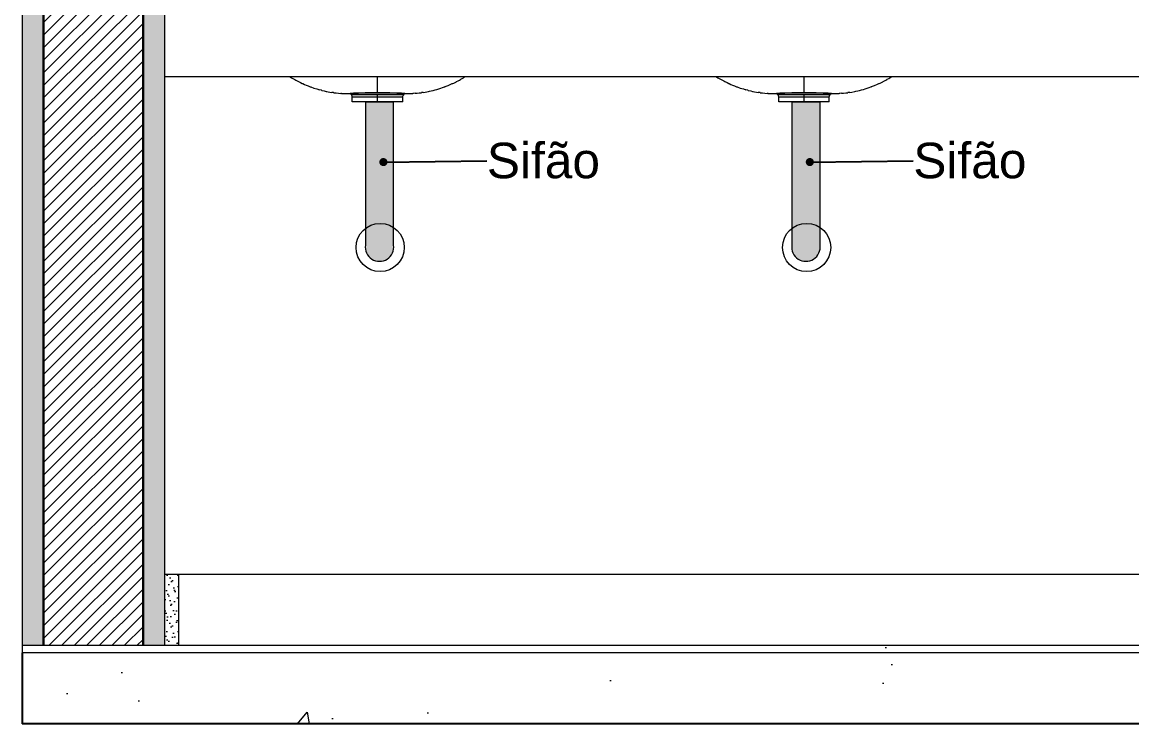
# Model space of a CAD drawing. Header units: metres. Extents: x -1.9 to 95.3, y -2.2 to 2.5.
# Drawn here: x 2.755 to 4.316, y -2.225 to -1.238 of the extents above; entities that cross this region are included whole.
import ezdxf

# ---------------------------------------------------------------- set-up
doc = ezdxf.new("R2010")
doc.units = ezdxf.units.M
doc.header["$MEASUREMENT"] = 0
for name, color, linetype, lineweight, true_color in [('0_Caneta_No__19', 7, 'Continuous', 0, 0xe9e9e9), ('COTAS CORTE_Caneta_No__25', 7, 'Continuous', 13, 0x982312), ('LAJES.EST_Caneta_No__254', 7, 'Continuous', 0, 0xd1c9ad), ('LAJES.EST_Caneta_No__97', 7, 'Continuous', 13, 0x6b6b6b), ('LOUCAS-METAIS.ARQ_Caneta_No__13', 7, 'Continuous', 0, 0xaaaaaa), ('LOUCAS-METAIS.ARQ_Caneta_No__96', 7, 'Continuous', 0, 0xb6b6b6), ('NOTAS-EXECUTIVO.ARQ_Caneta_No__96', 7, 'Continuous', 0, 0xb6b6b6), ('PISO - Rodapé_Caneta_No__97', 7, 'Continuous', 13, 0x6b6b6b)]:
    doc.layers.add(name, color=color, linetype=linetype, lineweight=lineweight, true_color=true_color)
for name, color, linetype, lineweight in [('0_Caneta_No__5', 7, 'Continuous', 20), ('LAJES.EST_Caneta_No__4', 7, 'Continuous', 25), ('LAJES.EST_Caneta_No__7', 7, 'Continuous', 13), ('NOTAS-EXECUTIVO.ARQ_Caneta_No__1', 7, 'Continuous', 40), ('NOTAS-EXECUTIVO.ARQ_Caneta_No__241', 7, 'Continuous', 13), ('PAREDE CONSTRUIR_Caneta_No__241', 7, 'Continuous', 13), ('PAREDE CONSTRUIR_Caneta_No__3', 7, 'Continuous', 30), ('PISO - Rodapé_Caneta_No__11', 7, 'Continuous', 5)]:
    doc.layers.add(name, color=color, linetype=linetype, lineweight=lineweight)
doc.layers.add('COTAS CORTE', color=7, linetype='Continuous')
doc.layers.add('PAREDE CONSTRUIR', color=7, linetype='Continuous')
doc.styles.add('GENERATED_STYLE_1', font='arial.ttf')
doc.dimstyles.new('GENERATED_STYLE__2', dxfattribs={"dimtxt": 0.05, "dimasz": 0.02375, "dimexe": 0.18, "dimexo": 0.267183, "dimgap": 0, "dimtad": 1, "dimzin": 0, "dimdsep": 46, "dimtxsty": 'GENERATED_STYLE_1', "dimblk": 'ARROWHEAD_11', "dimblk1": 'ARROWHEAD_11', "dimblk2": 'ARROWHEAD_11', "dimcen": 0.09, "dimclrd": 256, "dimclre": 256, "dimclrt": 256, "dimadec": 0, "dimazin": 0, "dimtfac": 1, "dimtdec": 4, "dimtmove": 0, "dimatfit": 3, "dimfxl": 0, "dimtolj": 1, "dimtzin": 0, "dimarcsym": 0})
doc.dimstyles.new('GENERATED_STYLE__6', dxfattribs={"dimtxt": 0.18, "dimasz": 0.0228, "dimexe": 0.18, "dimexo": 0.0625, "dimgap": 0, "dimtad": 0, "dimtih": 1, "dimtoh": 1, "dimdec": 4, "dimzin": 0, "dimdsep": 46, "dimcen": 0.09, "dimadec": 0, "dimazin": 0, "dimtfac": 1, "dimtdec": 4, "dimtmove": 0, "dimatfit": 3, "dimldrblk": 'ARROWHEAD_11', "dimfxl": 0, "dimtolj": 1, "dimtzin": 0, "dimarcsym": 0})
pattern_1 = [(45, (59.55568, -1.615), (-0.159099, 0.159099), [0, -0.15, 0, -0.225]), (110, (60.05568, -1.615), (0.2114308, 0.0769545), [0, -0.11, 0, -0.19])]
pattern_2 = [(50, (59.5557, -2.115), (-0.546554, 0.0478173), [0.05715, -0.62865]), (355, (59.5557, -2.115), (-0.10573, 0.5731705), [0.04572, -0.502922]), (100.4514, (59.6012, -2.119), (0.4408237, 0.5253533), [0.04857, -0.534271]), (46.1842, (59.5557, -1.9626), (-0.813237, 0.126127), [0.085725, -0.942975]), (96.6356, (59.62345, -1.9731), (0.712212, 0.742278), [0.072855, -0.801407]), (351.1842, (59.5557, -1.9626), (0.712212, 0.742278), [0.06858, -0.754379]), (21, (59.6319, -2.0007), (-0.454843, 0.3067956), [0.05715, -0.62865]), (326, (59.6319, -2.0007), (0.185406, 0.552564), [0.04572, -0.50292]), (71.4514, (59.6698, -2.02627), (0.6402493, 0.2457683), [0.04857, -0.53427]), (37.5, (59.55568, -2.115), (0.0092658, 0.2536651), [0, -0.496824, 0, -0.51054, 0, -0.504825]), (7.5, (59.55568, -2.115), (0.200459, 0.3005417), [0, -0.291084, 0, -0.485394, 0, -0.192405]), (327.5, (59.38575, -2.115), (-0.4067718, 0.0171862), [0, -0.1905, 0, -0.59436, 0, -0.78867]), (317.5, (59.30955, -2.115), (0.4443875, 0.0762795), [0, -0.24765, 0, -0.394716, 0, -0.56007])]

# ---------------------------------------------------------------- blocks, each defined once
blk = doc.blocks.new('*D27', base_point=(59.5557, -2.115))
at = {"layer": 'COTAS CORTE_Caneta_No__25', "linetype": 'Continuous', "lineweight": 13, "true_color": 0x982312}
for points in [[(5.6655, -1.315), (5.666, -1.3174), (5.6673, -1.3194), (5.6693, -1.3208), (5.6717, -1.3213), (5.6741, -1.3208), (5.6761, -1.3194), (5.6775, -1.3174), (5.678, -1.315), (5.6775, -1.3126), (5.6761, -1.3106), (5.6741, -1.3092), (5.6717, -1.3087), (5.6693, -1.3092), (5.6673, -1.3106), (5.666, -1.3126)], [(5.6655, -2.115), (5.666, -2.1174), (5.6673, -2.1194), (5.6693, -2.1208), (5.6717, -2.1213), (5.6741, -2.1208), (5.6761, -2.1194), (5.6775, -2.1174), (5.678, -2.115), (5.6775, -2.1126), (5.6761, -2.1106), (5.6741, -2.1092), (5.6717, -2.1088), (5.6693, -2.1092), (5.6673, -2.1106), (5.666, -2.1126)]]:
    blk.add_hatch(color=24, dxfattribs=at).paths.add_polyline_path(points)
at = {"layer": 'COTAS CORTE_Caneta_No__25', "color": 24, "linetype": 'Continuous', "lineweight": 13, "true_color": 0x982312}
for p, q in [((5.6655, -1.315), (5.4045, -1.315)), ((5.6717, -2.1088), (5.6717, -1.3213)), ((5.6952, -1.315), (5.678, -1.315)), ((5.6655, -2.115), (5.4045, -2.115)), ((5.6717, -2.1275), (5.6717, -2.1213)), ((5.6952, -2.115), (5.678, -2.115))]:
    blk.add_line(p, q, dxfattribs=at)
for centre in [(5.6717, -1.315), (5.6717, -2.115)]:
    blk.add_circle(centre, 0.00625, dxfattribs=at)
at = {"layer": 'COTAS CORTE_Caneta_No__25', "color": 24, "lineweight": 13, "true_color": 0x982312, "char_height": 0.05, "attachment_point": 7, "rotation": 90, "style": 'GENERATED_STYLE_1'}
for s, insert in [('\\A1;{\\pql;\\fArial|b0|i0|c0|p0;\\W1.000000;0,10}', (5.6617, -1.4547)), ('\\A1;{\\pql;\\fArial|b0|i0|c0|p0;\\W1.000000;0,80}', (5.6617, -1.8485))]:
    blk.add_mtext(s, dxfattribs=dict(at, insert=insert))
blk = doc.blocks.new('ARROWHEAD_11')
at = {"color": 0, "linetype": 'Continuous', "lineweight": 0}
blk.add_line((0, 0), (-1, 0), dxfattribs=at)
at = {"color": 0, "linetype": 'Continuous', "lineweight": 0, "const_width": 0.25, "flags": 128}
blk.add_lwpolyline([(-0.125, 0, 1), (0.125, 0, 1)], format="xyb", close=True, dxfattribs=at)

msp = doc.modelspace()

# ---------------------------------------------------------------- hatches: boundary and pattern name
at = {"layer": '0_Caneta_No__19', "linetype": 'Continuous', "lineweight": 0, "true_color": 0x747474}
for points in [[(3.2777, -1.3508), (3.238, -1.3508), (3.238, -1.5516, 1.153966), (3.2777, -1.5516)], [(3.8777, -1.3508), (3.838, -1.3508), (3.838, -1.5516, 1.153966), (3.8777, -1.5516)]]:
    msp.add_hatch(color=8, dxfattribs=at).paths.add_polyline_path(points)
at = {"layer": 'LAJES.EST_Caneta_No__254', "linetype": 'Continuous', "lineweight": 0, "true_color": 0xd1c9ad}
h = msp.add_hatch(dxfattribs=at)
h.set_pattern_fill('Haie_OD_0002', color=9, style=0, pattern_type=2)
h.set_pattern_definition(pattern_1)
h.paths.add_polyline_path([(2.7551, -2.125), (2.9551, -2.125), (2.9551, -2.115), (2.7551, -2.115)])
h = msp.add_hatch(dxfattribs=at)
h.set_pattern_fill('Haie_OD_0002', color=9, style=0, pattern_type=2)
h.set_pattern_definition(pattern_1)
h.paths.add_polyline_path([(7.0051, -2.115), (2.9551, -2.115), (2.9551, -2.125), (7.0051, -2.125)])
at = {"layer": 'LAJES.EST_Caneta_No__97', "linetype": 'Continuous', "lineweight": 13, "true_color": 0x6b6b6b}
h = msp.add_hatch(dxfattribs=at)
h.set_pattern_fill('AR_CONC_0002', color=251, style=0, pattern_type=2)
h.set_pattern_definition(pattern_2)
h.paths.add_polyline_path([(2.7551, -2.225), (2.9551, -2.225), (2.9551, -2.125), (2.7551, -2.125)])
h = msp.add_hatch(dxfattribs=at)
h.set_pattern_fill('AR_CONC_0002', color=251, style=0, pattern_type=2)
h.set_pattern_definition(pattern_2)
h.paths.add_polyline_path([(2.9551, -2.225), (7.0051, -2.225), (7.0051, -2.125), (2.9551, -2.125)])
at = {"layer": 'PAREDE CONSTRUIR', "linetype": 'Continuous', "lineweight": 0, "true_color": 0xffffff}
for points in [[(2.7551, 0.085), (2.7551, -2.115), (2.7851, -2.115), (2.7851, 0.085)], [(2.9551, 0.085), (2.9251, 0.085), (2.9251, -2.115), (2.9551, -2.115)]]:
    msp.add_hatch(color=7, dxfattribs=at).paths.add_polyline_path(points)
at = {"layer": 'PAREDE CONSTRUIR', "linetype": 'Continuous', "lineweight": 0, "true_color": 0x000000}
h = msp.add_hatch(dxfattribs=at)
h.set_pattern_fill('common_brick_0002', color=18, style=0, pattern_type=2)
h.set_pattern_definition([(45, (59.555678, -2.115), (-0.0088388348, 0.0088388348), [])])
h.paths.add_polyline_path([(2.7851, 0.085), (2.7851, -2.115), (2.9251, -2.115), (2.9251, 0.085)])
at = {"layer": 'PISO - Rodapé_Caneta_No__97', "linetype": 'Continuous', "lineweight": 13, "true_color": 0x6b6b6b}
h = msp.add_hatch(dxfattribs=at)
h.set_pattern_fill('cut_stone_0002', color=251, style=0, pattern_type=2)
h.set_pattern_definition([(45, (59.555678, -2.09), (-0.0079549513, 0.0079549513), [0, -0.0075, 0, -0.01125]), (110, (59.580678, -2.09), (0.010571542, 0.0038477266), [0, -0.0055, 0, -0.0095])])
h.paths.add_polyline_path([(2.9551, -2.015), (2.9551, -2.115), (2.9751, -2.115), (2.9751, -2.015)])

# ---------------------------------------------------------------- linework, layer by layer
at = {"layer": '0_Caneta_No__5', "color": 7, "linetype": 'Continuous', "lineweight": 20, "flags": 128}
for points in [[(3.2777, -1.3508), (3.238, -1.3508), (3.238, -1.5516, 1.153966), (3.2777, -1.5516)], [(3.8777, -1.3508), (3.838, -1.3508), (3.838, -1.5516, 1.153966), (3.8777, -1.5516)]]:
    msp.add_lwpolyline(points, format="xyb", close=True, dxfattribs=at)
at = {"layer": 'LAJES.EST_Caneta_No__4', "color": 7, "linetype": 'Continuous', "lineweight": 25}
for p, q in [((2.7551, -2.125), (2.7551, -2.225)), ((2.9551, -2.225), (2.7551, -2.225)), ((7.0051, -2.225), (2.9551, -2.225))]:
    msp.add_line(p, q, dxfattribs=at)
at = {"layer": 'LAJES.EST_Caneta_No__7', "color": 7, "linetype": 'Continuous', "lineweight": 13}
for p, q in [((2.7551, -2.115), (2.7551, -2.125)), ((2.9751, -2.115), (2.9551, -2.115)), ((7.0051, -2.115), (2.9751, -2.115)), ((2.9551, -2.125), (2.7551, -2.125)), ((7.0051, -2.125), (2.9551, -2.125))]:
    msp.add_line(p, q, dxfattribs=at)
at = {"layer": 'LAJES.EST_Caneta_No__7', "color": 7, "linetype": 'Continuous', "lineweight": 13, "flags": 128}
msp.add_lwpolyline([(2.9551, -2.115), (2.9251, -2.115), (2.7851, -2.115), (2.7551, -2.115)], dxfattribs=at)
at = {"layer": 'LOUCAS-METAIS.ARQ_Caneta_No__13', "color": 253, "linetype": 'Continuous', "lineweight": 0, "true_color": 0xaaaaaa}
for p, q in [((2.9751, -1.315), (2.9551, -1.315)), ((5.3551, -1.315), (2.9751, -1.315))]:
    msp.add_line(p, q, dxfattribs=at)
at = {"layer": 'LOUCAS-METAIS.ARQ_Caneta_No__96', "color": 253, "linetype": 'Continuous', "lineweight": 0, "true_color": 0xb6b6b6}
for p, q in [((3.1322, -1.315), (3.134, -1.3162)), ((3.134, -1.3162), (3.1359, -1.3173)), ((3.1359, -1.3173), (3.1385, -1.3188)), ((3.1385, -1.3188), (3.1387, -1.3189)), ((3.1387, -1.3189), (3.1402, -1.3197)), ((3.1402, -1.3197), (3.1421, -1.3207)), ((3.1421, -1.3207), (3.1439, -1.3217)), ((3.1439, -1.3217), (3.1468, -1.3232)), ((3.1468, -1.3232), (3.1492, -1.3243)), ((3.1492, -1.3243), (3.1498, -1.3246)), ((3.1498, -1.3246), (3.1522, -1.3257)), ((3.1522, -1.3257), (3.1547, -1.3267)), ((3.1547, -1.3267), (3.1574, -1.3278)), ((3.2551, -1.3151), (3.2551, -1.315)), ((3.2551, -1.3165), (3.2551, -1.3151)), ((3.2551, -1.3172), (3.2551, -1.3165)), ((3.2551, -1.3179), (3.2551, -1.3172)), ((3.2551, -1.3192), (3.2551, -1.3179)), ((3.2551, -1.3205), (3.2551, -1.3192)), ((3.2551, -1.3209), (3.2551, -1.3205)), ((3.2551, -1.3221), (3.2551, -1.3209)), ((3.2551, -1.3233), (3.2551, -1.3221)), ((3.2551, -1.3244), (3.2551, -1.3233)), ((3.2551, -1.3255), (3.2551, -1.3244)), ((3.2551, -1.3257), (3.2551, -1.3255)), ((3.2551, -1.3268), (3.2551, -1.3257)), ((3.2551, -1.3276), (3.2551, -1.3268)), ((3.3543, -1.3272), (3.3583, -1.3255)), ((3.3583, -1.3255), (3.3603, -1.3246)), ((3.3603, -1.3246), (3.361, -1.3243)), ((3.361, -1.3243), (3.3623, -1.3237)), ((3.3623, -1.3237), (3.3642, -1.3228)), ((3.3642, -1.3228), (3.3661, -1.3218)), ((3.3661, -1.3218), (3.3663, -1.3217)), ((3.3663, -1.3217), (3.3683, -1.3207)), ((3.3683, -1.3207), (3.3703, -1.3196)), ((3.3703, -1.3196), (3.3717, -1.3188)), ((3.3723, -1.3184), (3.3717, -1.3188)), ((3.3723, -1.3184), (3.3743, -1.3173)), ((3.3743, -1.3173), (3.376, -1.3163)), ((3.376, -1.3163), (3.3776, -1.3152)), ((3.3776, -1.3152), (3.378, -1.315)), ((3.7322, -1.315), (3.734, -1.3162)), ((3.734, -1.3162), (3.7359, -1.3173)), ((3.7359, -1.3173), (3.7385, -1.3188)), ((3.7385, -1.3188), (3.7387, -1.3189)), ((3.7387, -1.3189), (3.7402, -1.3197)), ((3.7402, -1.3197), (3.7421, -1.3207)), ((3.7421, -1.3207), (3.7439, -1.3217)), ((3.7439, -1.3217), (3.7468, -1.3232)), ((3.7468, -1.3232), (3.7492, -1.3243)), ((3.7492, -1.3243), (3.7498, -1.3246)), ((3.7498, -1.3246), (3.7522, -1.3257)), ((3.7522, -1.3257), (3.7547, -1.3267)), ((3.7547, -1.3267), (3.7574, -1.3278)), ((3.8551, -1.3151), (3.8551, -1.315)), ((3.8551, -1.3165), (3.8551, -1.3151)), ((3.8551, -1.3172), (3.8551, -1.3165)), ((3.8551, -1.3179), (3.8551, -1.3172)), ((3.8551, -1.3192), (3.8551, -1.3179)), ((3.8551, -1.3205), (3.8551, -1.3192)), ((3.8551, -1.3209), (3.8551, -1.3205)), ((3.8551, -1.3221), (3.8551, -1.3209)), ((3.8551, -1.3233), (3.8551, -1.3221)), ((3.8551, -1.3244), (3.8551, -1.3233)), ((3.8551, -1.3255), (3.8551, -1.3244)), ((3.8551, -1.3257), (3.8551, -1.3255)), ((3.8551, -1.3268), (3.8551, -1.3257)), ((3.8551, -1.3276), (3.8551, -1.3268)), ((3.9543, -1.3272), (3.9583, -1.3255)), ((3.9583, -1.3255), (3.9603, -1.3246)), ((3.9603, -1.3246), (3.961, -1.3243)), ((3.961, -1.3243), (3.9623, -1.3237)), ((3.9623, -1.3237), (3.9642, -1.3228)), ((3.9642, -1.3228), (3.9661, -1.3218)), ((3.9661, -1.3218), (3.9663, -1.3217)), ((3.9663, -1.3217), (3.9683, -1.3207)), ((3.9683, -1.3207), (3.9703, -1.3196)), ((3.9703, -1.3196), (3.9717, -1.3188)), ((3.9723, -1.3184), (3.9717, -1.3188)), ((3.9723, -1.3184), (3.9743, -1.3173)), ((3.9743, -1.3173), (3.976, -1.3163)), ((3.976, -1.3163), (3.9776, -1.3152)), ((3.9776, -1.3152), (3.978, -1.315)), ((3.1574, -1.3278), (3.1602, -1.3289)), ((3.1602, -1.3289), (3.1611, -1.3292)), ((3.1611, -1.3292), (3.1654, -1.3308)), ((3.1654, -1.3308), (3.1698, -1.3321)), ((3.1698, -1.3321), (3.1732, -1.3331)), ((3.1762, -1.3339), (3.1732, -1.3331)), ((3.1762, -1.3339), (3.1767, -1.334)), ((3.1767, -1.334), (3.1802, -1.3349)), ((3.1802, -1.3349), (3.1828, -1.3355)), ((3.1828, -1.3355), (3.1835, -1.3356)), ((3.1835, -1.3356), (3.1855, -1.336)), ((3.1855, -1.336), (3.1881, -1.3364)), ((3.1881, -1.3364), (3.1908, -1.3369)), ((3.1933, -1.3372), (3.1908, -1.3369)), ((3.1933, -1.3372), (3.1935, -1.3373)), ((3.1935, -1.3373), (3.1968, -1.3377)), ((3.1968, -1.3377), (3.2001, -1.338)), ((3.2001, -1.338), (3.2034, -1.3383)), ((3.2046, -1.3383), (3.2034, -1.3383)), ((3.2046, -1.3383), (3.2067, -1.3384)), ((3.2067, -1.3384), (3.2093, -1.3385)), ((3.2093, -1.3385), (3.2107, -1.3386)), ((3.2107, -1.3386), (3.2119, -1.3386)), ((3.2119, -1.3386), (3.2166, -1.3386)), ((3.2167, -1.3385), (3.2166, -1.3386)), ((3.2166, -1.3386), (3.2169, -1.3386)), ((3.2166, -1.3386), (3.2167, -1.3386)), ((3.2166, -1.3386), (3.2166, -1.3386)), ((3.217, -1.3385), (3.2167, -1.3385)), ((3.2169, -1.3386), (3.2171, -1.3387)), ((3.2174, -1.3385), (3.217, -1.3385)), ((3.2171, -1.3387), (3.2173, -1.3388)), ((3.2173, -1.3388), (3.2174, -1.3389)), ((3.2184, -1.3384), (3.2174, -1.3385)), ((3.2176, -1.3391), (3.2174, -1.3389)), ((3.2177, -1.3389), (3.2174, -1.3389)), ((3.2178, -1.3394), (3.2176, -1.3391)), ((3.2186, -1.3388), (3.2177, -1.3389)), ((3.2179, -1.3396), (3.2178, -1.3394)), ((3.2181, -1.3398), (3.2179, -1.3396)), ((3.2183, -1.3401), (3.2181, -1.3398)), ((3.2188, -1.3407), (3.2183, -1.3401)), ((3.2201, -1.3401), (3.2183, -1.3401)), ((3.2197, -1.3383), (3.2184, -1.3384)), ((3.2201, -1.3387), (3.2186, -1.3388)), ((3.2191, -1.3414), (3.2188, -1.3407)), ((3.2194, -1.3421), (3.2191, -1.3414)), ((3.2196, -1.3429), (3.2194, -1.3421)), ((3.2213, -1.3382), (3.2197, -1.3383)), ((3.2222, -1.3385), (3.2201, -1.3387)), ((3.2253, -1.3401), (3.2201, -1.3401)), ((3.2231, -1.3381), (3.2213, -1.3382)), ((3.2249, -1.3384), (3.2222, -1.3385)), ((3.2252, -1.338), (3.2231, -1.3381)), ((3.2281, -1.3383), (3.2249, -1.3384)), ((3.2276, -1.3379), (3.2252, -1.338)), ((3.2335, -1.3401), (3.2253, -1.3401)), ((3.2299, -1.3379), (3.2276, -1.3379)), ((3.2318, -1.3382), (3.2281, -1.3383)), ((3.2324, -1.3378), (3.2299, -1.3379)), ((3.2359, -1.3381), (3.2318, -1.3382)), ((3.2351, -1.3378), (3.2324, -1.3378)), ((3.2437, -1.3401), (3.2335, -1.3401)), ((3.2379, -1.3377), (3.2351, -1.3378)), ((3.2404, -1.338), (3.2359, -1.3381)), ((3.2399, -1.3377), (3.2379, -1.3377)), ((3.242, -1.3376), (3.2399, -1.3377)), ((3.2451, -1.338), (3.2404, -1.338)), ((3.2441, -1.3376), (3.242, -1.3376)), ((3.2551, -1.3401), (3.2437, -1.3401)), ((3.2462, -1.3376), (3.2441, -1.3376)), ((3.25, -1.3379), (3.2451, -1.338)), ((3.2506, -1.3376), (3.2462, -1.3376)), ((3.2551, -1.3379), (3.25, -1.3379)), ((3.2551, -1.3376), (3.2506, -1.3376)), ((3.2551, -1.3283), (3.2551, -1.3276)), ((3.2551, -1.329), (3.2551, -1.3283)), ((3.2551, -1.3297), (3.2551, -1.329)), ((3.2551, -1.3304), (3.2551, -1.3297)), ((3.2551, -1.3311), (3.2551, -1.3304)), ((3.2551, -1.3317), (3.2551, -1.3311)), ((3.2551, -1.3324), (3.2551, -1.3317)), ((3.2551, -1.3332), (3.2551, -1.3324)), ((3.2551, -1.3339), (3.2551, -1.3332)), ((3.2551, -1.3346), (3.2551, -1.3339)), ((3.2551, -1.3352), (3.2551, -1.3346)), ((3.2551, -1.3357), (3.2551, -1.3352)), ((3.2551, -1.3358), (3.2551, -1.3357)), ((3.2551, -1.3363), (3.2551, -1.3358)), ((3.2551, -1.3368), (3.2551, -1.3363)), ((3.2551, -1.3372), (3.2551, -1.3368)), ((3.2551, -1.3376), (3.2551, -1.3372)), ((3.2551, -1.3377), (3.2551, -1.3376)), ((3.2551, -1.3376), (3.2551, -1.3376)), ((3.2596, -1.3376), (3.2551, -1.3376)), ((3.2551, -1.3376), (3.2551, -1.3376)), ((3.2551, -1.3378), (3.2551, -1.3377)), ((3.2551, -1.3379), (3.2551, -1.3378)), ((3.2602, -1.3379), (3.2551, -1.3379)), ((3.2665, -1.3401), (3.2551, -1.3401)), ((3.2551, -1.3407), (3.2551, -1.3401)), ((3.2551, -1.3414), (3.2551, -1.3407)), ((3.2551, -1.3421), (3.2551, -1.3414)), ((3.2551, -1.3429), (3.2551, -1.3421)), ((3.264, -1.3376), (3.2596, -1.3376)), ((3.2651, -1.338), (3.2602, -1.3379)), ((3.2661, -1.3376), (3.264, -1.3376)), ((3.2699, -1.338), (3.2651, -1.338)), ((3.2683, -1.3376), (3.2661, -1.3376)), ((3.2767, -1.3401), (3.2665, -1.3401)), ((3.2703, -1.3377), (3.2683, -1.3376)), ((3.2743, -1.3381), (3.2699, -1.338)), ((3.2723, -1.3377), (3.2703, -1.3377)), ((3.2751, -1.3378), (3.2723, -1.3377)), ((3.2784, -1.3382), (3.2743, -1.3381)), ((3.2778, -1.3378), (3.2751, -1.3378)), ((3.2849, -1.3401), (3.2767, -1.3401)), ((3.2803, -1.3379), (3.2778, -1.3378)), ((3.2821, -1.3383), (3.2784, -1.3382)), ((3.2826, -1.3379), (3.2803, -1.3379)), ((3.2853, -1.3384), (3.2821, -1.3383)), ((3.285, -1.338), (3.2826, -1.3379)), ((3.2901, -1.3401), (3.2849, -1.3401)), ((3.2871, -1.3381), (3.285, -1.338)), ((3.288, -1.3385), (3.2853, -1.3384)), ((3.2889, -1.3382), (3.2871, -1.3381)), ((3.2901, -1.3387), (3.288, -1.3385)), ((3.2905, -1.3383), (3.2889, -1.3382)), ((3.2916, -1.3388), (3.2901, -1.3387)), ((3.2919, -1.3401), (3.2901, -1.3401)), ((3.2918, -1.3384), (3.2905, -1.3383)), ((3.2907, -1.3429), (3.2908, -1.3421)), ((3.2908, -1.3421), (3.2911, -1.3414)), ((3.2911, -1.3414), (3.2914, -1.3407)), ((3.2914, -1.3407), (3.2919, -1.3401)), ((3.2925, -1.3389), (3.2916, -1.3388)), ((3.2928, -1.3385), (3.2918, -1.3384)), ((3.2919, -1.3401), (3.2921, -1.3398)), ((3.2921, -1.3398), (3.2923, -1.3396)), ((3.2923, -1.3396), (3.2925, -1.3394)), ((3.2928, -1.3389), (3.2925, -1.3389)), ((3.2925, -1.3394), (3.2927, -1.3391)), ((3.2927, -1.3391), (3.2928, -1.3389)), ((3.2932, -1.3385), (3.2928, -1.3385)), ((3.2928, -1.3389), (3.293, -1.3388)), ((3.293, -1.3388), (3.2931, -1.3387)), ((3.2931, -1.3387), (3.2933, -1.3386)), ((3.2935, -1.3385), (3.2932, -1.3385)), ((3.2933, -1.3386), (3.2936, -1.3386)), ((3.2936, -1.3386), (3.2935, -1.3385)), ((3.2935, -1.3386), (3.2936, -1.3386)), ((3.2936, -1.3386), (3.2966, -1.3386)), ((3.2936, -1.3386), (3.2936, -1.3386)), ((3.2966, -1.3386), (3.2995, -1.3386)), ((3.2995, -1.3386), (3.3022, -1.3385)), ((3.3022, -1.3385), (3.3048, -1.3384)), ((3.3057, -1.3383), (3.3048, -1.3384)), ((3.3078, -1.3382), (3.3057, -1.3383)), ((3.3078, -1.3382), (3.3108, -1.3379)), ((3.3108, -1.3379), (3.3138, -1.3376)), ((3.3138, -1.3376), (3.3167, -1.3373)), ((3.3167, -1.3373), (3.3169, -1.3372)), ((3.3195, -1.3369), (3.3169, -1.3372)), ((3.3195, -1.3369), (3.3222, -1.3364)), ((3.3222, -1.3364), (3.3267, -1.3356)), ((3.3267, -1.3356), (3.328, -1.3353)), ((3.328, -1.3353), (3.3307, -1.3347)), ((3.3307, -1.3347), (3.3334, -1.3341)), ((3.3334, -1.3341), (3.336, -1.3334)), ((3.336, -1.3334), (3.3387, -1.3326)), ((3.3387, -1.3326), (3.3413, -1.3319)), ((3.3413, -1.3319), (3.344, -1.331)), ((3.344, -1.331), (3.3466, -1.3302)), ((3.3466, -1.3302), (3.3491, -1.3292)), ((3.3491, -1.3292), (3.3501, -1.3289)), ((3.3501, -1.3289), (3.3503, -1.3288)), ((3.3503, -1.3288), (3.3543, -1.3272)), ((3.7574, -1.3278), (3.7602, -1.3289)), ((3.7602, -1.3289), (3.7611, -1.3292)), ((3.7611, -1.3292), (3.7654, -1.3308)), ((3.7654, -1.3308), (3.7698, -1.3321)), ((3.7698, -1.3321), (3.7732, -1.3331)), ((3.7762, -1.3339), (3.7732, -1.3331)), ((3.7762, -1.3339), (3.7767, -1.334)), ((3.7767, -1.334), (3.7802, -1.3349)), ((3.7802, -1.3349), (3.7828, -1.3355)), ((3.7828, -1.3355), (3.7835, -1.3356)), ((3.7835, -1.3356), (3.7855, -1.336)), ((3.7855, -1.336), (3.7881, -1.3364)), ((3.7881, -1.3364), (3.7908, -1.3369)), ((3.7933, -1.3372), (3.7908, -1.3369)), ((3.7933, -1.3372), (3.7935, -1.3373)), ((3.7935, -1.3373), (3.7968, -1.3377)), ((3.7968, -1.3377), (3.8001, -1.338)), ((3.8001, -1.338), (3.8034, -1.3383)), ((3.8046, -1.3383), (3.8034, -1.3383)), ((3.8046, -1.3383), (3.8067, -1.3384)), ((3.8067, -1.3384), (3.8093, -1.3385)), ((3.8093, -1.3385), (3.8107, -1.3386)), ((3.8107, -1.3386), (3.8119, -1.3386)), ((3.8119, -1.3386), (3.8166, -1.3386)), ((3.8167, -1.3385), (3.8166, -1.3386)), ((3.8166, -1.3386), (3.8169, -1.3386)), ((3.8166, -1.3386), (3.8167, -1.3386)), ((3.8166, -1.3386), (3.8166, -1.3386)), ((3.817, -1.3385), (3.8167, -1.3385)), ((3.8169, -1.3386), (3.8171, -1.3387)), ((3.8174, -1.3385), (3.817, -1.3385)), ((3.8171, -1.3387), (3.8173, -1.3388)), ((3.8173, -1.3388), (3.8174, -1.3389)), ((3.8184, -1.3384), (3.8174, -1.3385)), ((3.8176, -1.3391), (3.8174, -1.3389)), ((3.8177, -1.3389), (3.8174, -1.3389)), ((3.8178, -1.3394), (3.8176, -1.3391)), ((3.8186, -1.3388), (3.8177, -1.3389)), ((3.8179, -1.3396), (3.8178, -1.3394)), ((3.8181, -1.3398), (3.8179, -1.3396)), ((3.8183, -1.3401), (3.8181, -1.3398)), ((3.8188, -1.3407), (3.8183, -1.3401)), ((3.8201, -1.3401), (3.8183, -1.3401)), ((3.8197, -1.3383), (3.8184, -1.3384)), ((3.8201, -1.3387), (3.8186, -1.3388)), ((3.8191, -1.3414), (3.8188, -1.3407)), ((3.8194, -1.3421), (3.8191, -1.3414)), ((3.8196, -1.3429), (3.8194, -1.3421)), ((3.8213, -1.3382), (3.8197, -1.3383)), ((3.8222, -1.3385), (3.8201, -1.3387)), ((3.8253, -1.3401), (3.8201, -1.3401)), ((3.8231, -1.3381), (3.8213, -1.3382)), ((3.8249, -1.3384), (3.8222, -1.3385)), ((3.8252, -1.338), (3.8231, -1.3381)), ((3.8281, -1.3383), (3.8249, -1.3384)), ((3.8276, -1.3379), (3.8252, -1.338)), ((3.8335, -1.3401), (3.8253, -1.3401)), ((3.8299, -1.3379), (3.8276, -1.3379)), ((3.8318, -1.3382), (3.8281, -1.3383)), ((3.8324, -1.3378), (3.8299, -1.3379)), ((3.8359, -1.3381), (3.8318, -1.3382)), ((3.8351, -1.3378), (3.8324, -1.3378)), ((3.8437, -1.3401), (3.8335, -1.3401)), ((3.8379, -1.3377), (3.8351, -1.3378)), ((3.8404, -1.338), (3.8359, -1.3381)), ((3.8399, -1.3377), (3.8379, -1.3377)), ((3.842, -1.3376), (3.8399, -1.3377)), ((3.8451, -1.338), (3.8404, -1.338)), ((3.8441, -1.3376), (3.842, -1.3376)), ((3.8551, -1.3401), (3.8437, -1.3401)), ((3.8462, -1.3376), (3.8441, -1.3376)), ((3.85, -1.3379), (3.8451, -1.338)), ((3.8506, -1.3376), (3.8462, -1.3376)), ((3.8551, -1.3379), (3.85, -1.3379)), ((3.8551, -1.3376), (3.8506, -1.3376)), ((3.8551, -1.3283), (3.8551, -1.3276)), ((3.8551, -1.329), (3.8551, -1.3283)), ((3.8551, -1.3297), (3.8551, -1.329)), ((3.8551, -1.3304), (3.8551, -1.3297)), ((3.8551, -1.3311), (3.8551, -1.3304)), ((3.8551, -1.3317), (3.8551, -1.3311)), ((3.8551, -1.3324), (3.8551, -1.3317)), ((3.8551, -1.3332), (3.8551, -1.3324)), ((3.8551, -1.3339), (3.8551, -1.3332)), ((3.8551, -1.3346), (3.8551, -1.3339)), ((3.8551, -1.3352), (3.8551, -1.3346)), ((3.8551, -1.3357), (3.8551, -1.3352)), ((3.8551, -1.3358), (3.8551, -1.3357)), ((3.8551, -1.3363), (3.8551, -1.3358)), ((3.8551, -1.3368), (3.8551, -1.3363)), ((3.8551, -1.3372), (3.8551, -1.3368)), ((3.8551, -1.3376), (3.8551, -1.3372)), ((3.8551, -1.3377), (3.8551, -1.3376)), ((3.8551, -1.3376), (3.8551, -1.3376)), ((3.8596, -1.3376), (3.8551, -1.3376)), ((3.8551, -1.3376), (3.8551, -1.3376)), ((3.8551, -1.3378), (3.8551, -1.3377)), ((3.8551, -1.3379), (3.8551, -1.3378)), ((3.8602, -1.3379), (3.8551, -1.3379)), ((3.8665, -1.3401), (3.8551, -1.3401)), ((3.8551, -1.3407), (3.8551, -1.3401)), ((3.8551, -1.3414), (3.8551, -1.3407)), ((3.8551, -1.3421), (3.8551, -1.3414)), ((3.8551, -1.3429), (3.8551, -1.3421)), ((3.864, -1.3376), (3.8596, -1.3376)), ((3.8651, -1.338), (3.8602, -1.3379)), ((3.8661, -1.3376), (3.864, -1.3376)), ((3.8699, -1.338), (3.8651, -1.338)), ((3.8683, -1.3376), (3.8661, -1.3376)), ((3.8767, -1.3401), (3.8665, -1.3401)), ((3.8703, -1.3377), (3.8683, -1.3376)), ((3.8743, -1.3381), (3.8699, -1.338)), ((3.8723, -1.3377), (3.8703, -1.3377)), ((3.8751, -1.3378), (3.8723, -1.3377)), ((3.8784, -1.3382), (3.8743, -1.3381)), ((3.8778, -1.3378), (3.8751, -1.3378)), ((3.8849, -1.3401), (3.8767, -1.3401)), ((3.8803, -1.3379), (3.8778, -1.3378)), ((3.8821, -1.3383), (3.8784, -1.3382)), ((3.8826, -1.3379), (3.8803, -1.3379)), ((3.8853, -1.3384), (3.8821, -1.3383)), ((3.885, -1.338), (3.8826, -1.3379)), ((3.8901, -1.3401), (3.8849, -1.3401)), ((3.8871, -1.3381), (3.885, -1.338)), ((3.888, -1.3385), (3.8853, -1.3384)), ((3.8889, -1.3382), (3.8871, -1.3381)), ((3.8901, -1.3387), (3.888, -1.3385)), ((3.8905, -1.3383), (3.8889, -1.3382)), ((3.8916, -1.3388), (3.8901, -1.3387)), ((3.8919, -1.3401), (3.8901, -1.3401)), ((3.8918, -1.3384), (3.8905, -1.3383)), ((3.8907, -1.3429), (3.8908, -1.3421)), ((3.8908, -1.3421), (3.8911, -1.3414)), ((3.8911, -1.3414), (3.8914, -1.3407)), ((3.8914, -1.3407), (3.8919, -1.3401)), ((3.8925, -1.3389), (3.8916, -1.3388)), ((3.8928, -1.3385), (3.8918, -1.3384)), ((3.8919, -1.3401), (3.8921, -1.3398)), ((3.8921, -1.3398), (3.8923, -1.3396)), ((3.8923, -1.3396), (3.8925, -1.3394)), ((3.8928, -1.3389), (3.8925, -1.3389)), ((3.8925, -1.3394), (3.8927, -1.3391)), ((3.8927, -1.3391), (3.8928, -1.3389)), ((3.8932, -1.3385), (3.8928, -1.3385)), ((3.8928, -1.3389), (3.893, -1.3388)), ((3.893, -1.3388), (3.8931, -1.3387)), ((3.8931, -1.3387), (3.8933, -1.3386)), ((3.8935, -1.3385), (3.8932, -1.3385)), ((3.8933, -1.3386), (3.8936, -1.3386)), ((3.8936, -1.3386), (3.8935, -1.3385)), ((3.8935, -1.3386), (3.8936, -1.3386)), ((3.8936, -1.3386), (3.8966, -1.3386)), ((3.8936, -1.3386), (3.8936, -1.3386)), ((3.8966, -1.3386), (3.8995, -1.3386)), ((3.8995, -1.3386), (3.9022, -1.3385)), ((3.9022, -1.3385), (3.9048, -1.3384)), ((3.9057, -1.3383), (3.9048, -1.3384)), ((3.9078, -1.3382), (3.9057, -1.3383)), ((3.9078, -1.3382), (3.9108, -1.3379)), ((3.9108, -1.3379), (3.9138, -1.3376)), ((3.9138, -1.3376), (3.9167, -1.3373)), ((3.9167, -1.3373), (3.9169, -1.3372)), ((3.9195, -1.3369), (3.9169, -1.3372)), ((3.9195, -1.3369), (3.9222, -1.3364)), ((3.9222, -1.3364), (3.9267, -1.3356)), ((3.9267, -1.3356), (3.928, -1.3353)), ((3.928, -1.3353), (3.9307, -1.3347)), ((3.9307, -1.3347), (3.9334, -1.3341)), ((3.9334, -1.3341), (3.936, -1.3334)), ((3.936, -1.3334), (3.9387, -1.3326)), ((3.9387, -1.3326), (3.9413, -1.3319)), ((3.9413, -1.3319), (3.944, -1.331)), ((3.944, -1.331), (3.9466, -1.3302)), ((3.9466, -1.3302), (3.9491, -1.3292)), ((3.9491, -1.3292), (3.9501, -1.3289)), ((3.9501, -1.3289), (3.9503, -1.3288)), ((3.9503, -1.3288), (3.9543, -1.3272)), ((3.2196, -1.3437), (3.2196, -1.3429)), ((3.2196, -1.35), (3.2196, -1.3437)), ((3.22, -1.3437), (3.2196, -1.3437)), ((3.22, -1.35), (3.2196, -1.35)), ((3.2213, -1.3437), (3.22, -1.3437)), ((3.2213, -1.35), (3.22, -1.35)), ((3.2235, -1.3437), (3.2213, -1.3437)), ((3.2235, -1.35), (3.2213, -1.35)), ((3.2264, -1.3437), (3.2235, -1.3437)), ((3.2264, -1.35), (3.2235, -1.35)), ((3.23, -1.3437), (3.2264, -1.3437)), ((3.23, -1.35), (3.2264, -1.35)), ((3.2342, -1.3437), (3.23, -1.3437)), ((3.2342, -1.35), (3.23, -1.35)), ((3.239, -1.3437), (3.2342, -1.3437)), ((3.239, -1.35), (3.2342, -1.35)), ((3.2441, -1.3437), (3.239, -1.3437)), ((3.2441, -1.35), (3.239, -1.35)), ((3.2496, -1.3437), (3.2441, -1.3437)), ((3.2496, -1.35), (3.2441, -1.35)), ((3.2551, -1.3437), (3.2496, -1.3437)), ((3.2551, -1.35), (3.2496, -1.35)), ((3.2551, -1.3437), (3.2551, -1.3429)), ((3.2607, -1.3437), (3.2551, -1.3437)), ((3.2551, -1.35), (3.2551, -1.3437)), ((3.2607, -1.35), (3.2551, -1.35)), ((3.2661, -1.3437), (3.2607, -1.3437)), ((3.2661, -1.35), (3.2607, -1.35)), ((3.2712, -1.3437), (3.2661, -1.3437)), ((3.2712, -1.35), (3.2661, -1.35)), ((3.276, -1.3437), (3.2712, -1.3437)), ((3.276, -1.35), (3.2712, -1.35)), ((3.2802, -1.3437), (3.276, -1.3437)), ((3.2802, -1.35), (3.276, -1.35)), ((3.2838, -1.3437), (3.2802, -1.3437)), ((3.2838, -1.35), (3.2802, -1.35)), ((3.2867, -1.3437), (3.2838, -1.3437)), ((3.2867, -1.35), (3.2838, -1.35)), ((3.2889, -1.3437), (3.2867, -1.3437)), ((3.2889, -1.35), (3.2867, -1.35)), ((3.2902, -1.3437), (3.2889, -1.3437)), ((3.2902, -1.35), (3.2889, -1.35)), ((3.2906, -1.3437), (3.2902, -1.3437)), ((3.2906, -1.35), (3.2902, -1.35)), ((3.2906, -1.3437), (3.2907, -1.3429)), ((3.2906, -1.35), (3.2906, -1.3437)), ((3.8196, -1.3437), (3.8196, -1.3429)), ((3.8196, -1.35), (3.8196, -1.3437)), ((3.82, -1.3437), (3.8196, -1.3437)), ((3.82, -1.35), (3.8196, -1.35)), ((3.8213, -1.3437), (3.82, -1.3437)), ((3.8213, -1.35), (3.82, -1.35)), ((3.8235, -1.3437), (3.8213, -1.3437)), ((3.8235, -1.35), (3.8213, -1.35)), ((3.8264, -1.3437), (3.8235, -1.3437)), ((3.8264, -1.35), (3.8235, -1.35)), ((3.83, -1.3437), (3.8264, -1.3437)), ((3.83, -1.35), (3.8264, -1.35)), ((3.8342, -1.3437), (3.83, -1.3437)), ((3.8342, -1.35), (3.83, -1.35)), ((3.839, -1.3437), (3.8342, -1.3437)), ((3.839, -1.35), (3.8342, -1.35)), ((3.8441, -1.3437), (3.839, -1.3437)), ((3.8441, -1.35), (3.839, -1.35)), ((3.8496, -1.3437), (3.8441, -1.3437)), ((3.8496, -1.35), (3.8441, -1.35)), ((3.8551, -1.3437), (3.8496, -1.3437)), ((3.8551, -1.35), (3.8496, -1.35)), ((3.8551, -1.3437), (3.8551, -1.3429)), ((3.8607, -1.3437), (3.8551, -1.3437)), ((3.8551, -1.35), (3.8551, -1.3437)), ((3.8607, -1.35), (3.8551, -1.35)), ((3.8661, -1.3437), (3.8607, -1.3437)), ((3.8661, -1.35), (3.8607, -1.35)), ((3.8712, -1.3437), (3.8661, -1.3437)), ((3.8712, -1.35), (3.8661, -1.35)), ((3.876, -1.3437), (3.8712, -1.3437)), ((3.876, -1.35), (3.8712, -1.35)), ((3.8802, -1.3437), (3.876, -1.3437)), ((3.8802, -1.35), (3.876, -1.35)), ((3.8838, -1.3437), (3.8802, -1.3437)), ((3.8838, -1.35), (3.8802, -1.35)), ((3.8867, -1.3437), (3.8838, -1.3437)), ((3.8867, -1.35), (3.8838, -1.35)), ((3.8889, -1.3437), (3.8867, -1.3437)), ((3.8889, -1.35), (3.8867, -1.35)), ((3.8902, -1.3437), (3.8889, -1.3437)), ((3.8902, -1.35), (3.8889, -1.35)), ((3.8906, -1.3437), (3.8902, -1.3437)), ((3.8906, -1.35), (3.8902, -1.35)), ((3.8906, -1.3437), (3.8907, -1.3429)), ((3.8906, -1.35), (3.8906, -1.3437))]:
    msp.add_line(p, q, dxfattribs=at)
at = {"layer": 'NOTAS-EXECUTIVO.ARQ_Caneta_No__96', "color": 253, "linetype": 'Continuous', "lineweight": 0, "true_color": 0xb6b6b6}
for centre in [(3.2588, -1.555), (3.8588, -1.555)]:
    msp.add_circle(centre, 0.0339, dxfattribs=at)
at = {"layer": 'PAREDE CONSTRUIR_Caneta_No__241', "color": 7, "linetype": 'Continuous', "lineweight": 13}
for p, q in [((2.7551, 0.085), (2.7551, -2.115)), ((2.9551, -2.015), (2.9551, -2.115))]:
    msp.add_line(p, q, dxfattribs=at)
at = {"layer": 'PAREDE CONSTRUIR_Caneta_No__241', "color": 7, "linetype": 'Continuous', "lineweight": 13, "flags": 128}
msp.add_lwpolyline([(2.9551, 0.085), (2.9551, 0.045), (2.9551, -2.015)], dxfattribs=at)
at = {"layer": 'PAREDE CONSTRUIR_Caneta_No__3', "color": 7, "linetype": 'Continuous', "lineweight": 30}
for p, q in [((2.7851, 0.085), (2.7851, -2.115)), ((2.9251, 0.085), (2.9251, -2.115))]:
    msp.add_line(p, q, dxfattribs=at)
at = {"layer": 'PISO - Rodapé_Caneta_No__11', "color": 7, "linetype": 'Continuous', "lineweight": 5}
for p, q in [((2.9751, -2.015), (2.9551, -2.015)), ((6.9851, -2.015), (2.9751, -2.015)), ((2.9751, -2.015), (2.9751, -2.115))]:
    msp.add_line(p, q, dxfattribs=at)

# ---------------------------------------------------------------- texts
at = {"layer": 'NOTAS-EXECUTIVO.ARQ_Caneta_No__1', "color": 7, "linetype": 'Continuous', "lineweight": 40, "char_height": 0.05, "attachment_point": 4, "style": 'GENERATED_STYLE_1'}
for insert in [(3.4089, -1.433), (4.0089, -1.433)]:
    msp.add_mtext('\\A1;{\\pql;\\fArial|b0|i0|c0|p0;\\W1.000000;Sifão}', dxfattribs=dict(at, insert=insert))

# ---------------------------------------------------------------- dimensions: what is measured, and where the dimension line sits
at = {"layer": 'COTAS CORTE', "color": 24, "linetype": 'Continuous', "lineweight": 13, "true_color": 0x982312}
dim = msp.add_linear_dim(base=(5.6717, -1.315), p1=(2.9751, -2.115), p2=(4.9024, -1.315), angle=90, dimstyle='GENERATED_STYLE__2', dxfattribs=at)
dim.commit()
dim.dimension.update_dxf_attribs({"geometry": '*D27', "text_midpoint": (5.6367, -1.7837), "dimtype": 160, "text_rotation": 90})

# ---------------------------------------------------------------- leaders
at = {"layer": 'NOTAS-EXECUTIVO.ARQ_Caneta_No__241', "color": 7, "linetype": 'Continuous', "lineweight": 13, "annotation_type": 0, "has_hookline": 1, "hookline_direction": 0, "text_width": 0.1533}
for points in [[(3.2633, -1.4349), (3.4089, -1.433)], [(3.8633, -1.4349), (4.0089, -1.433)]]:
    msp.add_leader(points, dimstyle='GENERATED_STYLE__6', dxfattribs=at)

doc.saveas('drawing.dxf')
